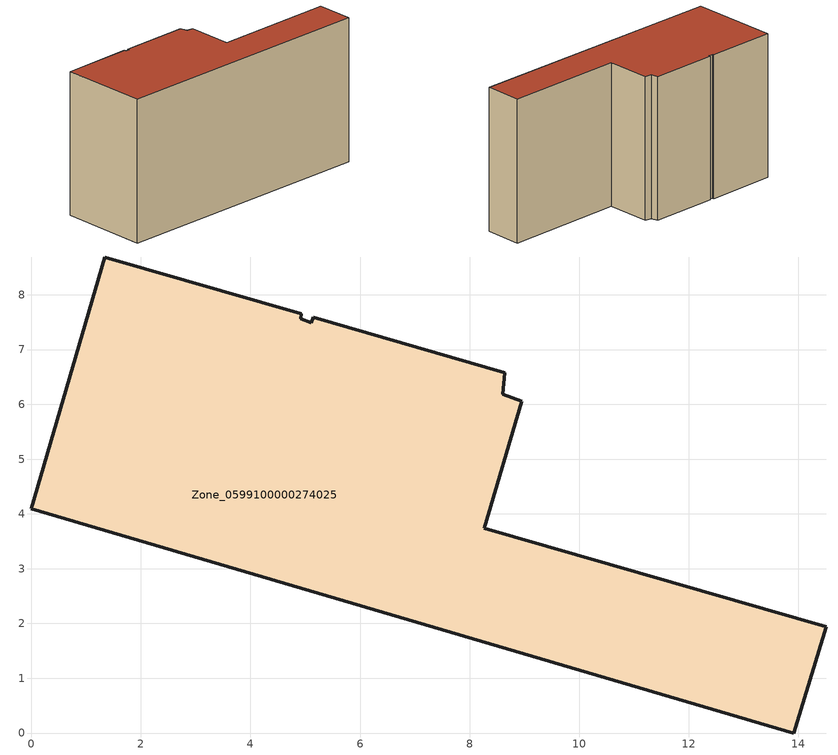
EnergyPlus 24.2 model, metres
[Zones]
Zone_0599100000274025
 floor ground (C_G): 4.92,7.56 5.11,7.49 5.14,7.59 8.64,6.58 8.61,6.18 8.95,6.06 8.27,3.74 14.51,1.94 13.92,0 0,4.09 1.34,8.69 4.93,7.65 z0
 wall outside (C_F): 13.92,0 14.51,1.94 8.27,3.74 8.95,6.06 8.61,6.18 8.64,6.58 5.14,7.59 5.11,7.49 4.92,7.56 4.93,7.65 1.34,8.69 0,4.09 13.92,0 z0:7.74
 roof outside (C_R): 8.61,6.18 8.64,6.58 5.14,7.59 5.11,7.49 4.92,7.56 4.93,7.65 1.34,8.69 0,4.09 13.92,0 14.51,1.94 8.27,3.74 8.95,6.06 z7.74
[BUILDING]
Pand.0599100000274025: North Axis=0; Terrain=City; Loads Convergence Tolerance Value=0.04; Temperature Convergence Tolerance Value=0.4; Solar Distribution=FullExterior; Maximum Number of Warmup Days=25; Minimum Number of Warmup Days=1
[Site:Location]
Rotterdam.The.Hague.AP_ZH_NLD Design_Conditions: Latitude=51.96; Longitude=4.45; Time Zone=1; Elevation=-4.5
[SITE:GROUNDTEMPERATURE:BUILDINGSURFACE]
18, 18, 18, 18, 18, 18, 18, 18, 18, 18, 18, 18
[MATERIAL] Thermal Absorptance=0.9; Solar Absorptance=0.7; Visible Absorptance=0.7
Name | Roughness | Thickness | Conductivity | Density | Specific Heat
G.TC.1946 | MediumSmooth | 0.15 | 1 | 540 | 1210
F.TC.1946 | Rough | 0.3 | 0.857143 | 1920 | 840
R.TC.1946 | MediumRough | 0.2 | 0.909091 | 1500 | 1000
[CONSTRUCTION]
C_G: G.TC.1946
C_F: F.TC.1946
C_R: R.TC.1946
[ZONE]
Zone_0599100000274025: Type=1; Multiplier=1; Ceiling Height=Autocalculate; Volume=Autocalculate; Floor Area=autocalculate; Part of Total Floor Area=Yes
[ZONEINFILTRATION:DESIGNFLOWRATE]
Infil_Zone_0599100000274025: Zone or ZoneList or Space or SpaceList=Zone_0599100000274025; Schedule=AlwaysOn; Design Flow Rate Calculation Method=Flow/Area; Flow Rate per Floor Area=0.003; Constant Term Coefficient=1; Temperature Term Coefficient=0; Velocity Term Coefficient=0; Velocity Squared Term Coefficient=0
[HVACTEMPLATE:ZONE:IDEALLOADSAIRSYSTEM]
Zone_0599100000274025: Maximum Heating Supply Air Temperature=50; Minimum Cooling Supply Air Temperature=13; Maximum Heating Supply Air Humidity Ratio=0.0156; Minimum Cooling Supply Air Humidity Ratio=0.0077; Heating Limit=NoLimit; Cooling Limit=NoLimit; Dehumidification Control Type=ConstantSensibleHeatRatio; Cooling Sensible Heat Ratio=0.7; Dehumidification Setpoint=60; Humidification Control Type=None; Humidification Setpoint=30; Outdoor Air Method=None; Outdoor Air Flow Rate per Person=0.00944; Outdoor Air Flow Rate per Zone Floor Area=0; Outdoor Air Flow Rate per Zone=0; Demand Controlled Ventilation Type=None; Outdoor Air Economizer Type=NoEconomizer; Heat Recovery Type=None; Sensible Heat Recovery Effectiveness=0.7; Latent Heat Recovery Effectiveness=0.65
[ZONECONTROL:THERMOSTAT]
ThermostatControl_Zone_0599100000274025: Zone or ZoneList=Zone_0599100000274025; Control Type Schedule=DualSetpointControlType; Control 1=Thermostat_Zone_0599100000274025; Temperature Difference Between Cutout And Setpoint=0
[THERMOSTATSETPOINT:DUALSETPOINT]
Thermostat_Zone_0599100000274025: Heating Setpoint Temperature Schedule=HeatingSetpoint_Zone_0599100000274025; Cooling Setpoint Temperature Schedule=CoolingSetpoint_Zone_0599100000274025
[SCHEDULE:COMPACT]
HeatingSetpoint_Zone_0599100000274025: Through: 12/31, For: AllDays, Until: 24:00, 21
CoolingSetpoint_Zone_0599100000274025: Through: 12/31, For: AllDays, Until: 24:00, 24
DualSetpointControlType: Through: 12/31, For: AllDays, Until: 24:00, 4
AlwaysOn: Through: 12/31, For: AllDays, Until: 24:00, 1
